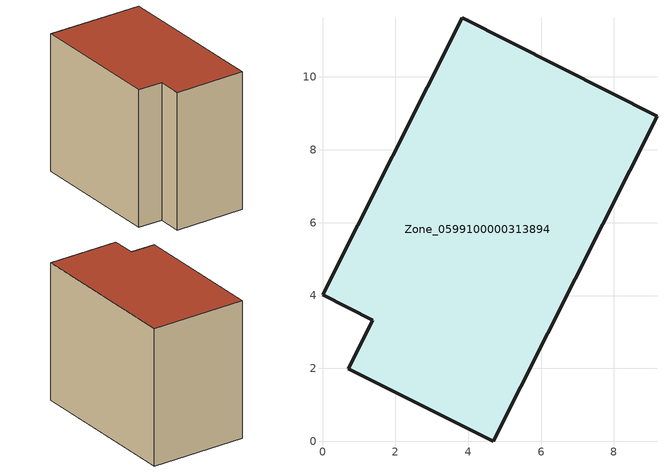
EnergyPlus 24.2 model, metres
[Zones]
Zone_0599100000313894
 floor ground (C_G): 9.18,8.93 4.68,0 0.71,2 1.38,3.33 0,4.03 3.83,11.63 z0
 wall outside (C_F): 4.68,0 9.18,8.93 3.83,11.63 0,4.03 1.38,3.33 0.71,2 4.68,0 z0:8.55
 roof outside (C_R): 0.71,2 4.68,0 9.18,8.93 3.83,11.63 0,4.03 1.38,3.33 z8.55
[BUILDING]
Pand.0599100000313894: North Axis=0; Terrain=City; Loads Convergence Tolerance Value=0.04; Temperature Convergence Tolerance Value=0.4; Solar Distribution=FullExterior; Maximum Number of Warmup Days=25; Minimum Number of Warmup Days=1
[Site:Location]
Rotterdam.The.Hague.AP_ZH_NLD Design_Conditions: Latitude=51.96; Longitude=4.45; Time Zone=1; Elevation=-4.5
[SITE:GROUNDTEMPERATURE:BUILDINGSURFACE]
18, 18, 18, 18, 18, 18, 18, 18, 18, 18, 18, 18
[MATERIAL] Thermal Absorptance=0.9; Solar Absorptance=0.7; Visible Absorptance=0.7
Name | Roughness | Thickness | Conductivity | Density | Specific Heat
G.TI.1992-2005 | MediumSmooth | 0.15 | 0.06 | 540 | 1210
F.TI.1992-2005 | Rough | 0.3 | 0.12 | 1920 | 840
R.TI.1992-2005 | MediumRough | 0.2 | 0.08 | 1500 | 1000
[CONSTRUCTION]
C_G: G.TI.1992-2005
C_F: F.TI.1992-2005
C_R: R.TI.1992-2005
[ZONE]
Zone_0599100000313894: Type=1; Multiplier=1; Ceiling Height=Autocalculate; Volume=Autocalculate; Floor Area=autocalculate; Part of Total Floor Area=Yes
[ZONEINFILTRATION:DESIGNFLOWRATE]
Infil_Zone_0599100000313894: Zone or ZoneList or Space or SpaceList=Zone_0599100000313894; Schedule=AlwaysOn; Design Flow Rate Calculation Method=Flow/Area; Flow Rate per Floor Area=0.0015; Constant Term Coefficient=1; Temperature Term Coefficient=0; Velocity Term Coefficient=0; Velocity Squared Term Coefficient=0
[HVACTEMPLATE:ZONE:IDEALLOADSAIRSYSTEM]
Zone_0599100000313894: Maximum Heating Supply Air Temperature=50; Minimum Cooling Supply Air Temperature=13; Maximum Heating Supply Air Humidity Ratio=0.0156; Minimum Cooling Supply Air Humidity Ratio=0.0077; Heating Limit=NoLimit; Cooling Limit=NoLimit; Dehumidification Control Type=ConstantSensibleHeatRatio; Cooling Sensible Heat Ratio=0.7; Dehumidification Setpoint=60; Humidification Control Type=None; Humidification Setpoint=30; Outdoor Air Method=None; Outdoor Air Flow Rate per Person=0.00944; Outdoor Air Flow Rate per Zone Floor Area=0; Outdoor Air Flow Rate per Zone=0; Demand Controlled Ventilation Type=None; Outdoor Air Economizer Type=NoEconomizer; Heat Recovery Type=None; Sensible Heat Recovery Effectiveness=0.7; Latent Heat Recovery Effectiveness=0.65
[ZONECONTROL:THERMOSTAT]
ThermostatControl_Zone_0599100000313894: Zone or ZoneList=Zone_0599100000313894; Control Type Schedule=DualSetpointControlType; Control 1=Thermostat_Zone_0599100000313894; Temperature Difference Between Cutout And Setpoint=0
[THERMOSTATSETPOINT:DUALSETPOINT]
Thermostat_Zone_0599100000313894: Heating Setpoint Temperature Schedule=HeatingSetpoint_Zone_0599100000313894; Cooling Setpoint Temperature Schedule=CoolingSetpoint_Zone_0599100000313894
[SCHEDULE:COMPACT]
HeatingSetpoint_Zone_0599100000313894: Through: 12/31, For: AllDays, Until: 24:00, 21
CoolingSetpoint_Zone_0599100000313894: Through: 12/31, For: AllDays, Until: 24:00, 24
DualSetpointControlType: Through: 12/31, For: AllDays, Until: 24:00, 4
AlwaysOn: Through: 12/31, For: AllDays, Until: 24:00, 1
